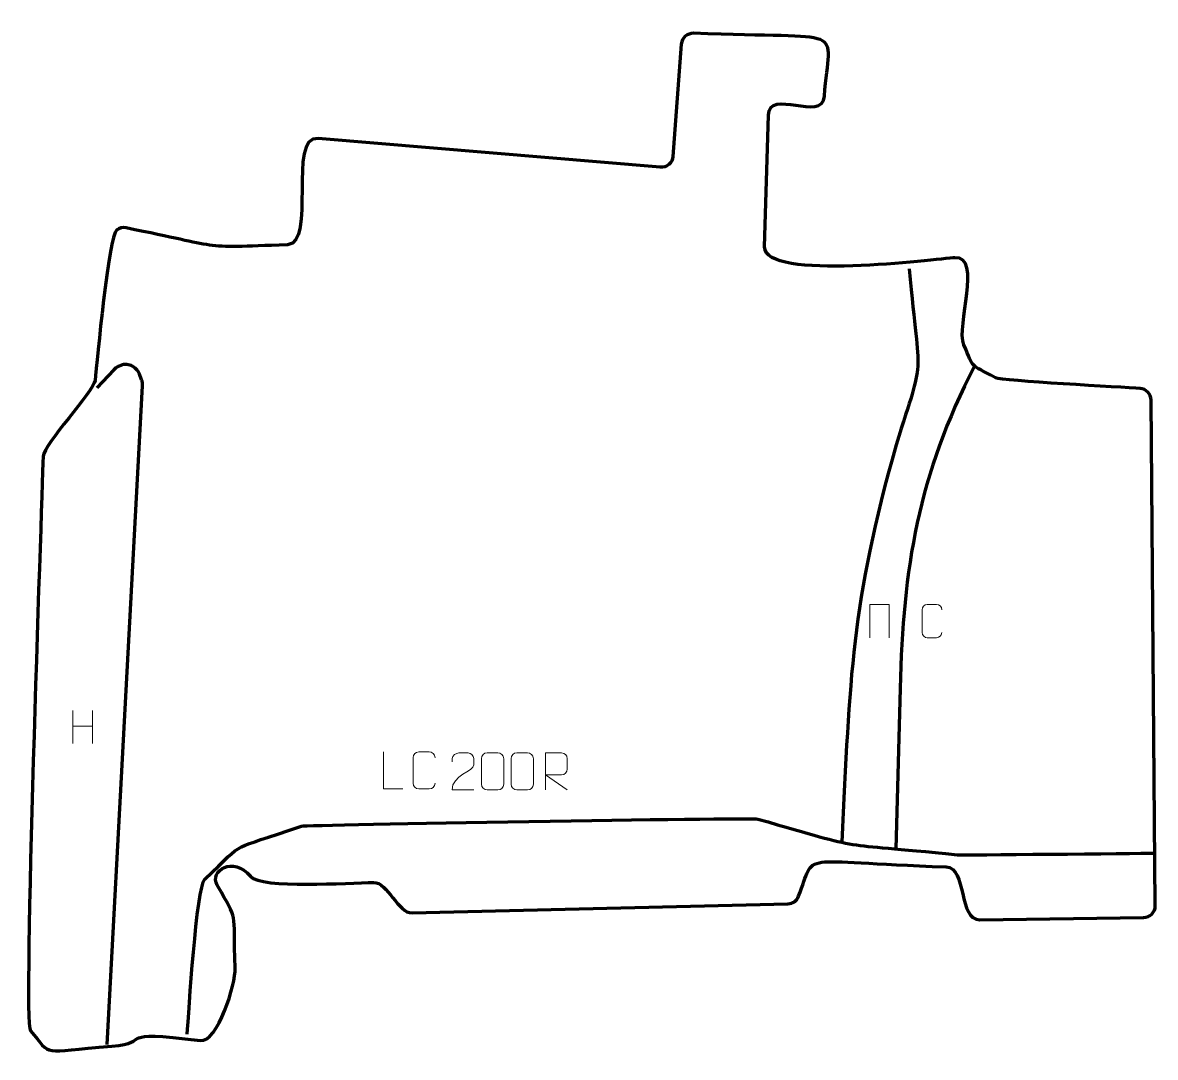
# Model space of a CAD drawing. Header units: millimetres. Extents: x -384 to 380, y -348 to 350.
import ezdxf

# ---------------------------------------------------------------- set-up
doc = ezdxf.new("R2010")
doc.units = ezdxf.units.MM
doc.header["$MEASUREMENT"] = 0
doc.layers.add('layer 1', color=7, linetype='Continuous')
doc.layers.add('layer 2', color=7, linetype='Continuous')

msp = doc.modelspace()

# ---------------------------------------------------------------- linework, layer by layer
at = {"layer": 'layer 1', "color": 230, "lineweight": 200}
msp.add_open_spline([(-314.2174, 211.9713), (-247.4524, 198.7692), (-267.2197, 197.9987), (-205.3257, 200.6439), (-205.3257, 200.6439), (-185.4928, 201.4915), (-205.9075, 274.0214), (-184.6964, 272.2386), (-184.6964, 272.2386), (-184.6964, 272.2386), (46.0237, 252.8473), (46.0237, 252.8473), (46.0237, 252.8473), (50.4632, 252.4741), (54.3428, 255.7851), (54.6719, 260.2282), (54.6719, 260.2282), (54.6719, 260.2282), (60.2755, 335.8778), (60.2755, 335.8778), (60.2755, 335.8778), (60.5945, 340.1846), (64.2805, 343.4639), (68.5951, 343.2795), (68.5951, 343.2795), (174.4051, 338.7575), (160.8158, 350.4694), (156.7649, 300.9568), (156.7649, 300.9568), (155.2897, 282.9258), (119.5542, 306.657), (119.0232, 288.0036), (119.0232, 288.0036), (119.0232, 288.0036), (116.4961, 199.1969), (116.4961, 199.1969), (116.4961, 199.1969), (115.8265, 175.6669), (232.7515, 190.9954), (244.7397, 191.8376), (244.7397, 191.8376), (263.683, 193.1684), (245.4749, 145.5523), (250.8457, 133.1324), (250.8457, 133.1324), (258.194, 116.1394), (254.1008, 120.7563), (272.2273, 110.7871), (272.2273, 110.7871), (275.9177, 108.7574), (358.3858, 104.3826), (369.664, 103.6431), (369.664, 103.6431), (373.8542, 103.3683), (377.1054, 99.9259), (377.1403, 95.7268), (377.1403, 95.7268), (377.1403, 95.7268), (379.9757, -245.3324), (379.9757, -245.3324), (379.9757, -245.3324), (380.0122, -249.7236), (376.4758, -253.3384), (372.0849, -253.3982), (372.0849, -253.3982), (372.0849, -253.3982), (261.564, -254.9018), (261.564, -254.9018), (261.564, -254.9018), (247.0683, -255.099), (253.0465, -219.7216), (238.8952, -219.223), (238.8952, -219.223), (135.5757, -215.5827), (151.6744, -207.9242), (139.4167, -239.0395), (139.4167, -239.0395), (138.2124, -242.0965), (135.4517, -244.0254), (132.167, -244.1049), (132.167, -244.1049), (132.167, -244.1049), (-121.3113, -250.2375), (-121.3113, -250.2375), (-121.3113, -250.2375), (-130.6884, -250.4644), (-137.9164, -229.5172), (-147.2456, -229.6251), (-147.2456, -229.6251), (-163.9152, -229.8179), (-223.0685, -234.3446), (-230.3898, -225.4216), (-230.3898, -225.4216), (-241.7802, -211.5396), (-258.163, -221.6854), (-252.705, -231.4569), (-252.705, -231.4569), (-237.9117, -257.9417), (-242.242, -245.5429), (-240.6018, -287.4925), (-240.6018, -287.4925), (-240.1991, -297.7912), (-252.2154, -337.9582), (-264.334, -336.39), (-264.334, -336.39), (-323.6747, -328.7109), (-295.12, -337.9212), (-323.8581, -340.1306), (-323.8581, -340.1306), (-373.1462, -343.9199), (-363.5661, -347.7069), (-378.7279, -329.7019), (-378.7279, -329.7019), (-383.9588, -323.4901), (-371.2013, 20.2337), (-370.1745, 57.868), (-370.1745, 57.868), (-369.9701, 65.3592), (-336.0118, 101.7602), (-335.1394, 109.089), (-335.1394, 109.089), (-333.587, 122.1304), (-326.3264, 206.3396), (-320.473, 210.5944), (-320.473, 210.5944), (-318.6039, 211.953), (-316.4843, 212.4196), (-314.2174, 211.9713)], degree=3, knots=[0, 0, 0, 0, 0.03030303, 0.03030303, 0.03030303, 0.03030303, 0.06060606, 0.06060606, 0.06060606, 0.06060606, 0.09090909, 0.09090909, 0.09090909, 0.09090909, 0.12121212, 0.12121212, 0.12121212, 0.12121212, 0.15151515, 0.15151515, 0.15151515, 0.15151515, 0.18181818, 0.18181818, 0.18181818, 0.18181818, 0.21212121, 0.21212121, 0.21212121, 0.21212121, 0.24242424, 0.24242424, 0.24242424, 0.24242424, 0.27272727, 0.27272727, 0.27272727, 0.27272727, 0.3030303, 0.3030303, 0.3030303, 0.3030303, 0.33333333, 0.33333333, 0.33333333, 0.33333333, 0.36363636, 0.36363636, 0.36363636, 0.36363636, 0.39393939, 0.39393939, 0.39393939, 0.39393939, 0.42424242, 0.42424242, 0.42424242, 0.42424242, 0.45454545, 0.45454545, 0.45454545, 0.45454545, 0.48484848, 0.48484848, 0.48484848, 0.48484848, 0.51515152, 0.51515152, 0.51515152, 0.51515152, 0.54545455, 0.54545455, 0.54545455, 0.54545455, 0.57575758, 0.57575758, 0.57575758, 0.57575758, 0.60606061, 0.60606061, 0.60606061, 0.60606061, 0.63636364, 0.63636364, 0.63636364, 0.63636364, 0.66666667, 0.66666667, 0.66666667, 0.66666667, 0.6969697, 0.6969697, 0.6969697, 0.6969697, 0.72727273, 0.72727273, 0.72727273, 0.72727273, 0.75757576, 0.75757576, 0.75757576, 0.75757576, 0.78787879, 0.78787879, 0.78787879, 0.78787879, 0.81818182, 0.81818182, 0.81818182, 0.81818182, 0.84848485, 0.84848485, 0.84848485, 0.84848485, 0.87878788, 0.87878788, 0.87878788, 0.87878788, 0.90909091, 0.90909091, 0.90909091, 0.90909091, 0.93939394, 0.93939394, 0.93939394, 0.93939394, 1, 1, 1, 1], dxfattribs=at)
at = {"layer": 'layer 1', "color": 250, "lineweight": 9}
for points, knots in [([(187.4177, -64.5427), (187.4177, -64.5427), (187.4177, -42.1924), (187.4177, -42.1924), (187.4177, -42.1924), (187.4177, -42.1924), (200.5361, -42.1924), (200.5361, -42.1924), (200.5361, -42.1924), (200.5361, -42.1924), (200.5361, -64.5427), (200.5361, -64.5427)], [0, 0, 0, 0, 0.25, 0.25, 0.25, 0.25, 0.5, 0.5, 0.5, 0.5, 1, 1, 1, 1]), ([(235.9989, -61.123), (235.8737, -63.204), (234.3715, -64.5292), (232.4478, -64.5388), (232.4478, -64.5388), (230.3592, -64.5386), (228.2706, -64.5386), (226.1822, -64.5388), (226.1822, -64.5388), (224.4581, -64.6333), (222.6917, -62.9454), (222.7017, -61.1386), (222.7017, -61.1386), (222.7021, -55.9704), (222.7021, -50.8026), (222.7017, -45.6353), (222.7017, -45.6353), (222.7055, -43.7202), (224.27, -42.1803), (226.1979, -42.1924), (226.1979, -42.1924), (228.2809, -42.1924), (230.3644, -42.1924), (232.4478, -42.1924), (232.4478, -42.1924), (234.1913, -42.1606), (235.975, -43.4965), (235.9989, -45.6799)], [0, 0, 0, 0, 0.125, 0.125, 0.125, 0.125, 0.25, 0.25, 0.25, 0.25, 0.375, 0.375, 0.375, 0.375, 0.5, 0.5, 0.5, 0.5, 0.625, 0.625, 0.625, 0.625, 0.75, 0.75, 0.75, 0.75, 1, 1, 1, 1]), ([(-127.5431, -166.5871), (-127.5431, -166.5871), (-140.4922, -166.5871), (-140.4922, -166.5871), (-140.4922, -166.5871), (-140.4922, -166.5871), (-140.4922, -141.6335), (-140.4922, -141.6335)], [0, 0, 0, 0, 0.33333333, 0.33333333, 0.33333333, 0.33333333, 1, 1, 1, 1]), ([(-105.8344, -162.769), (-105.9742, -165.0924), (-107.6514, -166.572), (-109.7991, -166.5828), (-109.7991, -166.5828), (-112.131, -166.5824), (-114.4629, -166.5824), (-116.7944, -166.5828), (-116.7944, -166.5828), (-118.7194, -166.6882), (-120.6915, -164.8037), (-120.6803, -162.7864), (-120.6803, -162.7864), (-120.6799, -157.0163), (-120.6799, -151.2466), (-120.6803, -145.4773), (-120.6803, -145.4773), (-120.6761, -143.3392), (-118.9294, -141.62), (-116.777, -141.6335), (-116.777, -141.6335), (-114.4513, -141.6335), (-112.1252, -141.6335), (-109.7991, -141.6335), (-109.7991, -141.6335), (-107.8525, -141.598), (-105.8611, -143.0895), (-105.8344, -145.5271)], [0, 0, 0, 0, 0.125, 0.125, 0.125, 0.125, 0.25, 0.25, 0.25, 0.25, 0.375, 0.375, 0.375, 0.375, 0.5, 0.5, 0.5, 0.5, 0.625, 0.625, 0.625, 0.625, 0.75, 0.75, 0.75, 0.75, 1, 1, 1, 1]), ([(-79.6321, -167.2518), (-84.5465, -167.2515), (-89.4609, -167.2515), (-94.3751, -167.2518), (-94.3751, -167.2518), (-94.3751, -157.3195), (-79.7241, -154.6783), (-79.6321, -150.368), (-79.6321, -150.368), (-79.6325, -148.9439), (-79.6325, -147.5202), (-79.6321, -146.0969), (-79.6321, -146.0969), (-79.6491, -144.0198), (-81.7719, -142.2949), (-83.4428, -142.2777), (-83.4428, -142.2777), (-85.5161, -142.2781), (-87.589, -142.2781), (-89.6614, -142.2777), (-89.6614, -142.2777), (-91.4835, -142.2612), (-94.3082, -144.0533), (-94.3751, -146.1468), (-94.3751, -146.1468), (-94.3751, -146.1468), (-94.3751, -148.2016), (-94.3751, -148.2016)], [0, 0, 0, 0, 0.125, 0.125, 0.125, 0.125, 0.25, 0.25, 0.25, 0.25, 0.375, 0.375, 0.375, 0.375, 0.5, 0.5, 0.5, 0.5, 0.625, 0.625, 0.625, 0.625, 0.75, 0.75, 0.75, 0.75, 1, 1, 1, 1]), ([(-70.5843, -142.2654), (-68.2182, -142.2654), (-65.8517, -142.2654), (-63.4852, -142.2654), (-63.4852, -142.2654), (-61.5047, -142.2298), (-59.4787, -143.7241), (-59.4516, -146.1662), (-59.4516, -146.1662), (-59.452, -151.9236), (-59.452, -157.6814), (-59.4516, -163.4396), (-59.4516, -163.4396), (-59.5936, -165.7672), (-61.3001, -167.2495), (-63.4852, -167.2603), (-63.4852, -167.2603), (-65.8576, -167.2598), (-68.23, -167.2598), (-70.602, -167.2603), (-70.602, -167.2603), (-72.5605, -167.3659), (-74.5669, -165.478), (-74.5555, -163.457), (-74.5555, -163.457), (-74.5551, -157.6764), (-74.5551, -151.8961), (-74.5555, -146.1163), (-74.5555, -146.1163), (-74.5512, -143.9743), (-72.7741, -142.2518), (-70.5843, -142.2654)], [0, 0, 0, 0, 0.11111111, 0.11111111, 0.11111111, 0.11111111, 0.22222222, 0.22222222, 0.22222222, 0.22222222, 0.33333333, 0.33333333, 0.33333333, 0.33333333, 0.44444444, 0.44444444, 0.44444444, 0.44444444, 0.55555556, 0.55555556, 0.55555556, 0.55555556, 0.66666667, 0.66666667, 0.66666667, 0.66666667, 0.77777778, 0.77777778, 0.77777778, 0.77777778, 1, 1, 1, 1]), ([(-50.5843, -142.2654), (-48.2182, -142.2654), (-45.8517, -142.2654), (-43.4852, -142.2654), (-43.4852, -142.2654), (-41.5047, -142.2298), (-39.4787, -143.7241), (-39.4516, -146.1662), (-39.4516, -146.1662), (-39.452, -151.9236), (-39.452, -157.6814), (-39.4516, -163.4396), (-39.4516, -163.4396), (-39.5936, -165.7672), (-41.3001, -167.2495), (-43.4852, -167.2603), (-43.4852, -167.2603), (-45.8576, -167.2598), (-48.23, -167.2598), (-50.602, -167.2603), (-50.602, -167.2603), (-52.5605, -167.3659), (-54.5669, -165.478), (-54.5555, -163.457), (-54.5555, -163.457), (-54.5551, -157.6764), (-54.5551, -151.8961), (-54.5555, -146.1163), (-54.5555, -146.1163), (-54.5512, -143.9743), (-52.7741, -142.2518), (-50.5843, -142.2654)], [0, 0, 0, 0, 0.11111111, 0.11111111, 0.11111111, 0.11111111, 0.22222222, 0.22222222, 0.22222222, 0.22222222, 0.33333333, 0.33333333, 0.33333333, 0.33333333, 0.44444444, 0.44444444, 0.44444444, 0.44444444, 0.55555556, 0.55555556, 0.55555556, 0.55555556, 0.66666667, 0.66666667, 0.66666667, 0.66666667, 0.77777778, 0.77777778, 0.77777778, 0.77777778, 1, 1, 1, 1]), ([(-31.3356, -167.2414), (-31.3356, -167.2414), (-31.3356, -142.2879), (-31.3356, -142.2879), (-31.3356, -142.2879), (-27.7408, -142.2879), (-24.1453, -142.2879), (-20.5501, -142.2879), (-20.5501, -142.2879), (-18.2248, -142.3256), (-16.6675, -143.8156), (-16.6715, -146.1819), (-16.6715, -146.1819), (-16.672, -148.2175), (-16.672, -151.2769), (-16.6715, -153.3128), (-16.6715, -153.3128), (-16.6781, -155.1884), (-18.4904, -157.1302), (-20.4999, -157.1493), (-20.4999, -157.1493), (-20.4999, -157.1493), (-31.3356, -157.1493), (-31.3356, -157.1493), (-31.3356, -157.1493), (-31.3356, -157.1493), (-16.6809, -167.2414), (-16.6809, -167.2414)], [0, 0, 0, 0, 0.125, 0.125, 0.125, 0.125, 0.25, 0.25, 0.25, 0.25, 0.375, 0.375, 0.375, 0.375, 0.5, 0.5, 0.5, 0.5, 0.625, 0.625, 0.625, 0.625, 0.75, 0.75, 0.75, 0.75, 1, 1, 1, 1])]:
    msp.add_open_spline(points, degree=3, knots=knots, dxfattribs=at)
for points in [[(-350.0141, -113.6333), (-350.0141, -113.6333), (-350.0141, -135.826), (-350.0141, -135.826)], [(-336.8984, -113.6333), (-336.8984, -113.6333), (-336.8984, -135.9836), (-336.8984, -135.9836)], [(-349.9966, -124.2757), (-349.9966, -124.2757), (-336.8984, -124.2757), (-336.8984, -124.2757)]]:
    msp.add_open_spline(points, degree=3, dxfattribs=at)
at = {"layer": 'layer 2', "color": 142, "lineweight": 200}
for points, knots in [([(213.9639, 184.4177), (221.4428, 103.7536), (224.7441, 129.383), (205.2857, 65.6725), (205.2857, 65.6725), (174.706, -41.584), (174.0531, -91.3561), (168.5074, -202.5845)], [0, 0, 0, 0, 0.33333333, 0.33333333, 0.33333333, 0.33333333, 1, 1, 1, 1]), ([(-326.9051, -338.937), (-326.9051, -338.937), (-303.1286, 105.3432), (-303.1286, 105.3432), (-303.1286, 105.3432), (-303.05, 106.8127), (-303.2144, 108.0859), (-303.723, 109.4667), (-303.723, 109.4667), (-303.723, 109.4667), (-305.1045, 113.2164), (-305.1045, 113.2164), (-305.1045, 113.2164), (-306.1152, 115.9598), (-308.0308, 117.9356), (-310.7414, 119.0311), (-310.7414, 119.0311), (-313.452, 120.1264), (-316.2026, 120.0359), (-318.8354, 118.7649), (-318.8354, 118.7649), (-318.8354, 118.7649), (-319.5147, 118.437), (-319.5147, 118.437), (-319.5147, 118.437), (-320.6763, 117.8762), (-321.5803, 117.2119), (-322.4625, 116.2709), (-322.4625, 116.2709), (-322.4625, 116.2709), (-333.8901, 104.0815), (-333.8901, 104.0815)], [0, 0, 0, 0, 0.11111111, 0.11111111, 0.11111111, 0.11111111, 0.22222222, 0.22222222, 0.22222222, 0.22222222, 0.33333333, 0.33333333, 0.33333333, 0.33333333, 0.44444444, 0.44444444, 0.44444444, 0.44444444, 0.55555556, 0.55555556, 0.55555556, 0.55555556, 0.66666667, 0.66666667, 0.66666667, 0.66666667, 0.77777778, 0.77777778, 0.77777778, 0.77777778, 1, 1, 1, 1]), ([(258.107, 118.7516), (219.9672, 45.3031), (209.8899, -17.524), (207.8062, -98.7236), (207.8062, -98.7236), (207.8062, -98.7236), (205.0252, -207.0965), (205.0252, -207.0965)], [0, 0, 0, 0, 0.33333333, 0.33333333, 0.33333333, 0.33333333, 1, 1, 1, 1]), ([(-273.0623, -332.1133), (-271.7829, -318.0984), (-266.8414, -233.072), (-261.07, -227.5067), (-261.07, -227.5067), (-231.8152, -199.2964), (-246.2785, -209.4252), (-195.8594, -191.684), (-195.8594, -191.684), (-193.2601, -190.7694), (107.9134, -185.7511), (111.9038, -186.8954), (111.9038, -186.8954), (189.5332, -209.1568), (160.1735, -202.1959), (246.2429, -210.9839), (246.2429, -210.9839), (248.9857, -211.264), (366.261, -210.0468), (379.6815, -209.9352)], [0, 0, 0, 0, 0.16666667, 0.16666667, 0.16666667, 0.16666667, 0.33333333, 0.33333333, 0.33333333, 0.33333333, 0.5, 0.5, 0.5, 0.5, 0.66666667, 0.66666667, 0.66666667, 0.66666667, 1, 1, 1, 1])]:
    msp.add_open_spline(points, degree=3, knots=knots, dxfattribs=at)

doc.saveas('drawing.dxf')
